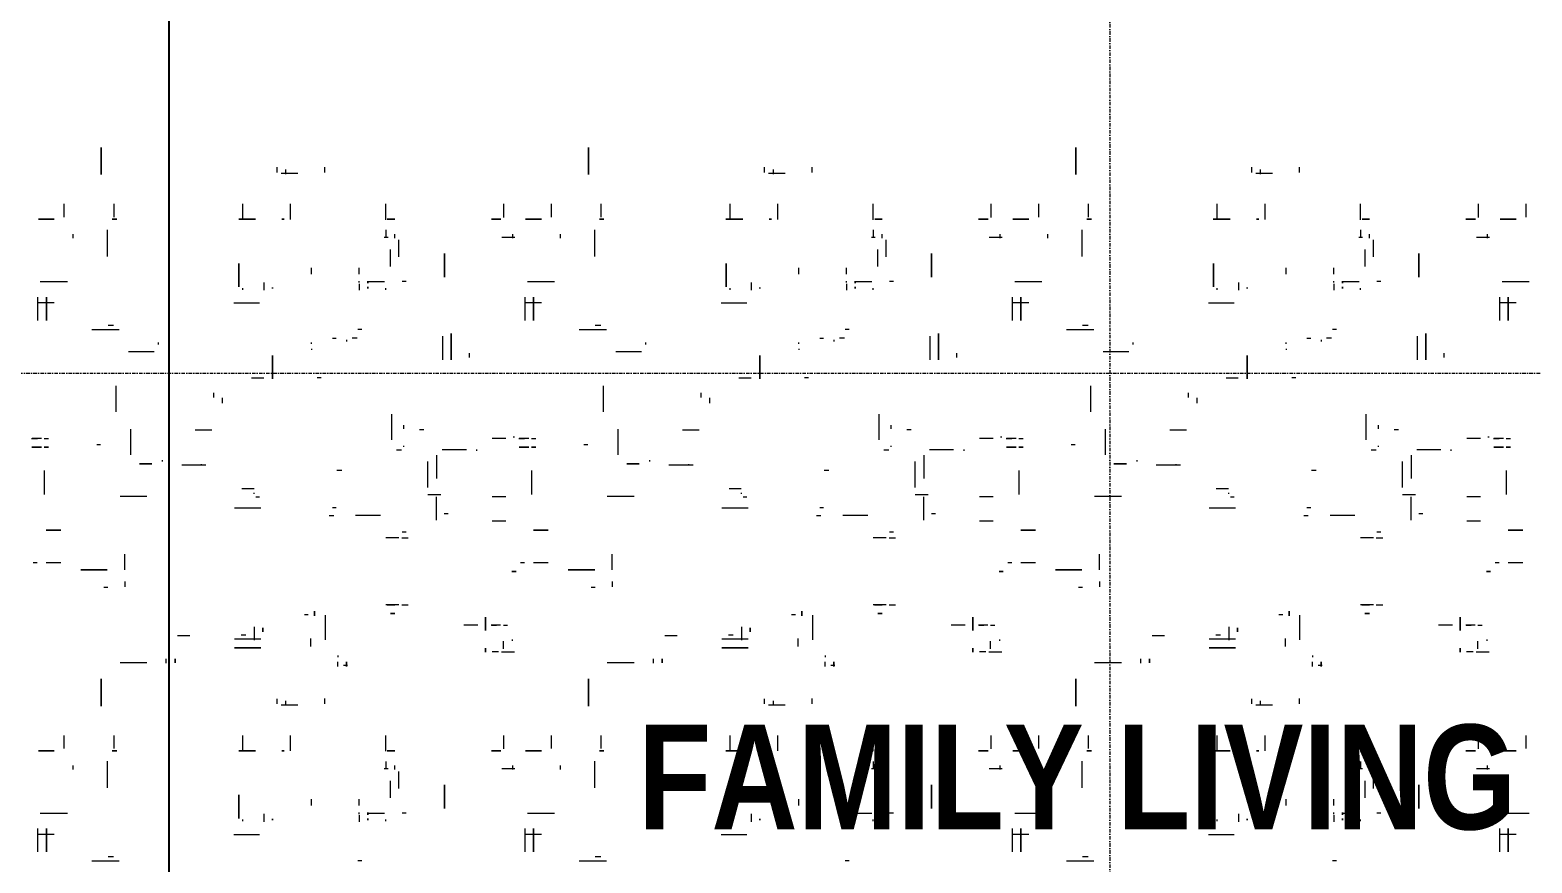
# Model space of a CAD drawing. Header units: millimetres. Extents: x -21051 to 202668, y -15646 to 13691.
# Drawn here: x 54590 to 56314, y -279 to 677 of the extents above; entities that cross this region are included whole.
import ezdxf

# ---------------------------------------------------------------- set-up
doc = ezdxf.new("R2010")
doc.units = ezdxf.units.MM
doc.linetypes.add('TD_Level Line', pattern=[8, 4, -2, 0, -2])
for name, color, linetype, lineweight in [('A-ANNO-DIMS', 211, 'Continuous', 9), ('A-AREA-IDEN', 2, 'Continuous', 9), ('G-ANNO-SYMB', 111, 'Continuous', 9), ('G-IMPT', 8, 'Continuous', 5), ('I-FURN', 30, 'Continuous', 5)]:
    doc.layers.add(name, color=color, linetype=linetype, lineweight=lineweight)
doc.layers.get('0').off()
doc.layers.get('I-FURN').off()
doc.styles.add('Arial Narrow_B_1', font='ARIALNB.TTF', dxfattribs={"height": 120})
doc.styles.add('Arial_3', font='arial.ttf', dxfattribs={"height": 100})
doc.dimstyles.new('Arial_1_0', dxfattribs={"dimscale": 304.8, "dimtxt": 102.02594, "dimasz": 0.328084, "dimexe": 0.328084, "dimexo": 0.0625, "dimgap": 0.082021, "dimtad": 1, "dimdec": 0, "dimzin": 0, "dimdsep": 46, "dimtxsty": 'Arial_3', "dimblk1": 'OBLIQUE', "dimblk2": 'OBLIQUE', "dimsah": 1, "dimcen": 0.09, "dimdle": 0.328084, "dimazin": 0, "dimtfac": 1, "dimtdec": 4, "dimtix": 1, "dimtmove": 0, "dimatfit": 3, "dimfxl": 0.492126, "dimfxlon": 1, "dimtvp": 1, "dimtolj": 1, "dimtzin": 0, "dimarcsym": 2})

# ---------------------------------------------------------------- blocks, each defined once
blk = doc.blocks.new('FUR_8_Carpet - _-1171524-01_First floor')
at = {"layer": 'G-IMPT'}
for p, q in [((-668, -748.3), (-668, -721.4)), ((-480.8, -711.1), (-476.3, -711.1)), ((-171.1, -711.1), (-202.2, -711.1)), ((-189.5, -716.1), (-195.7, -716.1)), ((-108.7, -748.3), (-108.7, -721.4)), ((78.6, -711.1), (83, -711.1)), ((388.3, -711.1), (357.2, -711.1)), ((369.9, -716.1), (363.7, -716.1)), ((450.7, -748.3), (450.7, -721.4)), ((637.9, -711.1), (642.4, -711.1)), ((947.7, -711.1), (916.5, -711.1)), ((929.2, -716.1), (923, -716.1)), ((1010, -748.3), (1010, -721.4)), ((-687.1, -741.5), (-668.8, -741.5)), ((-508.3, -756.5), (-508.3, -758.6)), ((-477.8, -763.5), (-477.8, -756.1)), ((-477.8, -759.3), (-477.8, -757.8)), ((-368.4, -765.1), (-368.4, -756.1)), ((-334, -741.5), (-363.3, -741.5)), ((-344.1, -756.7), (-344.1, -758.6)), ((-127.8, -741.5), (-109.5, -741.5)), ((51.1, -756.5), (51.1, -758.6)), ((81.5, -763.5), (81.5, -756.1)), ((81.5, -759.3), (81.5, -757.8)), ((191, -765.1), (191, -756.1)), ((225.4, -741.5), (196, -741.5)), ((215.2, -756.7), (215.2, -758.6)), ((431.6, -741.5), (449.9, -741.5)), ((610.4, -756.5), (610.4, -758.6)), ((640.9, -763.5), (640.9, -756.1)), ((640.9, -759.3), (640.9, -757.8)), ((750.3, -765.1), (750.3, -756.1)), ((784.7, -741.5), (755.4, -741.5)), ((774.6, -756.7), (774.6, -758.6)), ((990.9, -741.5), (1009.2, -741.5)), ((-671.1, -766), (-702.1, -766)), ((-575.6, -771.3), (-575.6, -793.5)), ((-575.6, -793.5), (-575.6, -771.3)), ((-531.9, -766), (-527.1, -766)), ((-487.8, -766), (-506.9, -766)), ((-477.8, -764.9), (-477.8, -766.6)), ((-477.8, -774.6), (-477.8, -781.8)), ((-423.1, -774.6), (-423.1, -781.8)), ((-111.7, -766), (-142.8, -766)), ((-16.2, -771.3), (-16.2, -793.5)), ((-16.2, -793.5), (-16.2, -771.3)), ((27.5, -766), (32.2, -766)), ((71.5, -766), (52.4, -766)), ((81.5, -764.9), (81.5, -766.6)), ((81.5, -774.6), (81.5, -781.8)), ((136.2, -774.6), (136.2, -781.8)), ((447.7, -766), (416.6, -766)), ((543.1, -771.3), (543.1, -793.5)), ((543.1, -793.5), (543.1, -771.3)), ((586.8, -766), (591.6, -766)), ((630.9, -766), (611.8, -766)), ((640.9, -764.9), (640.9, -766.6)), ((640.9, -774.6), (640.9, -781.8)), ((695.6, -774.6), (695.6, -781.8)), ((1007, -766), (975.9, -766)), ((-513.4, -797.8), (-513.4, -783.4)), ((45.9, -797.8), (45.9, -783.4)), ((605.3, -797.8), (605.3, -783.4)), ((-523.4, -794.3), (-523.4, -799.3)), ((-523.4, -799.3), (-523.4, -813.7)), ((-513.4, -802.8), (-513.4, -797.8)), ((-188.8, -795), (-188.8, -825.5)), ((35.9, -794.3), (35.9, -799.3)), ((35.9, -799.3), (35.9, -813.7)), ((45.9, -802.8), (45.9, -797.8)), ((370.5, -795), (370.5, -825.5)), ((595.3, -794.3), (595.3, -799.3)), ((595.3, -799.3), (595.3, -813.7)), ((605.3, -802.8), (605.3, -797.8)), ((929.9, -795), (929.9, -825.5)), ((-641.5, -817), (-656.5, -817)), ((-653.8, -820.5), (-653.8, -815.9)), ((-518.3, -820.5), (-518.3, -815.9)), ((-506.5, -817), (-510.9, -817)), ((-508.3, -825.2), (-508.3, -817.8)), ((-149.1, -820.5), (-149.1, -815.9)), ((-82.2, -817), (-97.2, -817)), ((-94.4, -820.5), (-94.4, -815.9)), ((41.1, -820.5), (41.1, -815.9)), ((52.9, -817), (48.5, -817)), ((51.1, -825.2), (51.1, -817.8)), ((410.2, -820.5), (410.2, -815.9)), ((477.2, -817), (462.2, -817)), ((464.9, -820.5), (464.9, -815.9)), ((600.4, -820.5), (600.4, -815.9)), ((612.3, -817), (607.8, -817)), ((610.4, -825.2), (610.4, -817.8)), ((969.6, -820.5), (969.6, -815.9)), ((-698.5, -839.9), (-698.5, -855.1)), ((-643.8, -839.5), (-643.8, -855.1)), ((-508.3, -837.1), (-508.3, -855.1)), ((-398.9, -837.3), (-398.9, -855.1)), ((-344.1, -838.1), (-344.1, -855.1)), ((-196.4, -839.9), (-196.4, -855.1)), ((-139.1, -839.9), (-139.1, -855.1)), ((-84.4, -839.5), (-84.4, -855.1)), ((51.1, -837.1), (51.1, -855.1)), ((160.5, -837.3), (160.5, -855.1)), ((215.2, -838.1), (215.2, -855.1)), ((363, -839.9), (363, -855.1)), ((420.2, -839.9), (420.2, -855.1)), ((474.9, -839.5), (474.9, -855.1)), ((610.4, -837.1), (610.4, -855.1)), ((719.9, -837.3), (719.9, -855.1)), ((774.6, -838.1), (774.6, -855.1)), ((922.3, -839.9), (922.3, -855.1)), ((979.6, -839.9), (979.6, -855.1)), ((-438.1, -897.4), (-438.1, -891.1)), ((-393.4, -894.7), (-393.4, -889.2)), ((-383.4, -897.1), (-383.4, -891.1)), ((121.2, -897.4), (121.2, -891.1)), ((165.9, -894.7), (165.9, -889.2)), ((175.9, -897.1), (175.9, -891.1)), ((680.6, -897.4), (680.6, -891.1)), ((725.3, -894.7), (725.3, -889.2)), ((735.3, -897.1), (735.3, -891.1)), ((-464.3, -935.3), (-459.8, -935.3)), ((-453.3, -934.3), (-453.3, -939.5)), ((-453.3, -946.8), (-453.3, -944.8)), ((-256.4, -937.9), (-256.4, -942.9)), ((-203.3, -938.7), (-234.1, -938.7)), ((95.1, -935.3), (99.5, -935.3)), ((106.1, -934.3), (106.1, -939.5)), ((106.1, -946.8), (106.1, -944.8)), ((303, -937.9), (303, -942.9)), ((356.1, -938.7), (325.3, -938.7)), ((654.5, -935.3), (658.9, -935.3)), ((665.4, -934.3), (665.4, -939.5)), ((665.4, -946.8), (665.4, -944.8)), ((862.3, -937.9), (862.3, -942.9)), ((915.4, -938.7), (884.6, -938.7)), ((-641.1, -951), (-656.1, -951)), ((-653.3, -965.1), (-653.3, -963.5)), ((-643.3, -954.3), (-643.3, -963)), ((-637.7, -951), (-630.3, -951)), ((-439, -964.8), (-439, -993)), ((-422.3, -956.9), (-422.3, -966.4)), ((-357.2, -979.6), (-357.2, -964.2)), ((-81.7, -951), (-96.7, -951)), ((-93.9, -965.1), (-93.9, -963.5)), ((-83.9, -954.3), (-83.9, -963)), ((-78.4, -951), (-71, -951)), ((120.3, -964.8), (120.3, -993)), ((137.1, -956.9), (137.1, -966.4)), ((202.1, -979.6), (202.1, -964.2)), ((477.7, -951), (462.7, -951)), ((465.4, -965.1), (465.4, -963.5)), ((475.4, -954.3), (475.4, -963)), ((481, -951), (488.4, -951)), ((679.7, -964.8), (679.7, -993)), ((696.4, -956.9), (696.4, -966.4)), ((761.5, -979.6), (761.5, -964.2)), ((-643.3, -981.4), (-648.2, -981.4)), ((-640.1, -981.4), (-629.2, -981.4)), ((-629.6, -981.4), (-635.3, -981.4)), ((-613.9, -981.4), (-598, -981.4)), ((-364.8, -965.5), (-334.6, -965.5)), ((-342.5, -970.3), (-347.6, -970.3)), ((-283.3, -969.2), (-269.2, -969.2)), ((-83.9, -981.4), (-88.8, -981.4)), ((-80.7, -981.4), (-69.9, -981.4)), ((-70.3, -981.4), (-76, -981.4)), ((-54.6, -981.4), (-38.7, -981.4)), ((194.5, -965.5), (224.8, -965.5)), ((216.9, -970.3), (211.7, -970.3)), ((276, -969.2), (290.2, -969.2)), ((475.4, -981.4), (470.5, -981.4)), ((478.6, -981.4), (489.5, -981.4)), ((489.1, -981.4), (483.4, -981.4)), ((504.8, -981.4), (520.7, -981.4)), ((753.9, -965.5), (784.1, -965.5)), ((776.3, -970.3), (771.1, -970.3)), ((835.4, -969.2), (849.5, -969.2)), ((-518.3, -994.1), (-518.3, -995.6)), ((-419.3, -993.4), (-414.9, -993.4)), ((41.1, -994.1), (41.1, -995.6)), ((140, -993.4), (144.5, -993.4)), ((600.4, -994.1), (600.4, -995.6)), ((699.4, -993.4), (703.8, -993.4)), ((-526.6, -1004.9), (-534, -1004.9)), ((-523.3, -1004.9), (-508.3, -1004.9)), ((32.7, -1004.9), (25.3, -1004.9)), ((36, -1004.9), (51, -1004.9)), ((592.1, -1004.9), (584.7, -1004.9)), ((595.4, -1004.9), (610.4, -1004.9)), ((-208.7, -1031.8), (-208.7, -1025.6)), ((-189.2, -1024.8), (-184.8, -1024.8)), ((350.7, -1031.8), (350.7, -1025.6)), ((370.2, -1024.8), (374.6, -1024.8)), ((910, -1031.8), (910, -1025.6)), ((929.5, -1024.8), (933.9, -1024.8)), ((-208.7, -1045.1), (-208.7, -1062.9)), ((350.7, -1045.1), (350.7, -1062.9)), ((910, -1045.1), (910, -1062.9)), ((-694.6, -1053.2), (-678, -1053.2)), ((-667.5, -1053.2), (-663.1, -1053.2)), ((-135.3, -1053.2), (-118.6, -1053.2)), ((-108.2, -1053.2), (-103.7, -1053.2)), ((424.1, -1053.2), (440.8, -1053.2)), ((451.2, -1053.2), (455.6, -1053.2)), ((983.4, -1053.2), (1000.1, -1053.2)), ((1010.6, -1053.2), (1015, -1053.2)), ((-526.6, -1081.7), (-534, -1081.7)), ((-523.3, -1081.7), (-508.3, -1081.7)), ((32.7, -1081.7), (25.3, -1081.7)), ((36, -1081.7), (51, -1081.7)), ((592.1, -1081.7), (584.7, -1081.7)), ((595.4, -1081.7), (610.4, -1081.7)), ((-646.3, -1100.7), (-630.4, -1100.7)), ((-566.5, -1101.8), (-566.5, -1103.8)), ((-531.9, -1088.3), (-527.1, -1088.3)), ((-87, -1100.7), (-71.1, -1100.7)), ((-7.1, -1101.8), (-7.1, -1103.8)), ((27.5, -1088.3), (32.2, -1088.3)), ((472.4, -1100.7), (488.3, -1100.7)), ((552.2, -1101.8), (552.2, -1103.8)), ((586.8, -1088.3), (591.6, -1088.3)), ((-580.1, -1109.4), (-575.3, -1109.4)), ((-566.5, -1103.8), (-566.5, -1128.8)), ((-502.1, -1107.3), (-473.6, -1107.3)), ((-447, -1116.4), (-451.5, -1116.4)), ((-443.3, -1107.3), (-448.5, -1107.3)), ((-364.8, -1115.7), (-334.6, -1115.7)), ((-20.7, -1109.4), (-15.9, -1109.4)), ((-7.1, -1103.8), (-7.1, -1128.8)), ((57.2, -1107.3), (85.7, -1107.3)), ((112.3, -1116.4), (107.9, -1116.4)), ((116, -1107.3), (110.9, -1107.3)), ((194.5, -1115.7), (224.8, -1115.7)), ((538.6, -1109.4), (543.4, -1109.4)), ((552.2, -1103.8), (552.2, -1128.8)), ((616.6, -1107.3), (645.1, -1107.3)), ((671.7, -1116.4), (667.2, -1116.4)), ((675.4, -1107.3), (670.2, -1107.3)), ((753.9, -1115.7), (784.1, -1115.7)), ((-675.7, -1158.8), (-675.7, -1131.5)), ((-646.3, -1128.8), (-630.4, -1128.8)), ((-571.5, -1130.9), (-556.5, -1130.9)), ((-561.8, -1130.9), (-558.2, -1130.9)), ((-363.5, -1128.3), (-359.1, -1128.3)), ((-357.2, -1132.3), (-357.2, -1133.2)), ((-203.3, -1129.4), (-234.1, -1129.4)), ((-116.3, -1158.8), (-116.3, -1131.5)), ((-87, -1128.8), (-71.1, -1128.8)), ((-12.1, -1130.9), (2.9, -1130.9)), ((-2.5, -1130.9), (1.1, -1130.9)), ((195.8, -1128.3), (200.3, -1128.3)), ((202.1, -1132.3), (202.1, -1133.2)), ((356.1, -1129.4), (325.3, -1129.4)), ((443, -1158.8), (443, -1131.5)), ((472.4, -1128.8), (488.3, -1128.8)), ((547.2, -1130.9), (562.2, -1130.9)), ((556.9, -1130.9), (560.5, -1130.9)), ((755.2, -1128.3), (759.6, -1128.3)), ((761.5, -1132.3), (761.5, -1133.2)), ((915.4, -1129.4), (884.6, -1129.4)), ((1002.4, -1158.8), (1002.4, -1131.5)), ((-566.5, -1174.8), (-566.5, -1149.8)), ((-556.5, -1139.4), (-556.5, -1144.2)), ((-556.5, -1144.2), (-556.5, -1169.2)), ((-342.9, -1138.3), (-357.1, -1138.3)), ((-7.1, -1174.8), (-7.1, -1149.8)), ((2.9, -1139.4), (2.9, -1144.2)), ((2.9, -1144.2), (2.9, -1169.2)), ((216.4, -1138.3), (202.3, -1138.3)), ((552.2, -1174.8), (552.2, -1149.8)), ((562.2, -1139.4), (562.2, -1144.2)), ((562.2, -1144.2), (562.2, -1169.2)), ((775.8, -1138.3), (761.6, -1138.3)), ((-457.7, -1159), (-452.3, -1159)), ((-301.7, -1165.2), (-274.1, -1165.2)), ((-296.9, -1165.2), (-296.9, -1166.2)), ((-251.7, -1171), (-251.7, -1169.3)), ((101.7, -1159), (107.1, -1159)), ((257.6, -1165.2), (285.3, -1165.2)), ((262.5, -1165.2), (262.5, -1166.2)), ((307.6, -1171), (307.6, -1169.3)), ((661, -1159), (666.4, -1159)), ((817, -1165.2), (844.6, -1165.2)), ((821.8, -1165.2), (821.8, -1166.2)), ((867, -1171), (867, -1169.3)), ((-612.7, -1181.4), (-612.7, -1183.1)), ((-600.8, -1182.5), (-598.2, -1182.5)), ((-598.2, -1182.5), (-573.2, -1182.5)), ((-566.5, -1176.7), (-566.5, -1174.8)), ((-529, -1186.3), (-529, -1187.2)), ((-526.5, -1182.3), (-520.8, -1182.3)), ((-215.7, -1176.8), (-215.7, -1206.3)), ((-180.9, -1188.3), (-176.5, -1188.3)), ((-53.4, -1181.4), (-53.4, -1183.1)), ((-41.4, -1182.5), (-38.8, -1182.5)), ((-38.8, -1182.5), (-13.8, -1182.5)), ((-7.1, -1176.7), (-7.1, -1174.8)), ((30.4, -1186.3), (30.4, -1187.2)), ((32.9, -1182.3), (38.6, -1182.3)), ((343.7, -1176.8), (343.7, -1206.3)), ((378.4, -1188.3), (382.9, -1188.3)), ((506, -1181.4), (506, -1183.1)), ((517.9, -1182.5), (520.5, -1182.5)), ((520.5, -1182.5), (545.5, -1182.5)), ((552.2, -1176.7), (552.2, -1174.8)), ((589.7, -1186.3), (589.7, -1187.2)), ((592.2, -1182.3), (597.9, -1182.3)), ((903.1, -1176.8), (903.1, -1206.3)), ((937.8, -1188.3), (942.2, -1188.3)), ((-675.7, -1195.7), (-680.6, -1195.7)), ((-672.5, -1195.7), (-661.6, -1195.7)), ((-661, -1195.7), (-667.7, -1195.7)), ((-646.3, -1195.7), (-630.4, -1195.7)), ((-552, -1205.6), (-547.2, -1205.6)), ((-529, -1206.6), (-529, -1210.9)), ((-514.7, -1223.6), (-514.7, -1194.2)), ((-116.3, -1195.7), (-121.2, -1195.7)), ((-113.1, -1195.7), (-102.3, -1195.7)), ((-101.7, -1195.7), (-108.4, -1195.7)), ((-87, -1195.7), (-71.1, -1195.7)), ((7.4, -1205.6), (12.1, -1205.6)), ((30.4, -1206.6), (30.4, -1210.9)), ((44.6, -1223.6), (44.6, -1194.2)), ((443, -1195.7), (438.2, -1195.7)), ((446.2, -1195.7), (457.1, -1195.7)), ((457.7, -1195.7), (451, -1195.7)), ((472.4, -1195.7), (488.3, -1195.7)), ((566.7, -1205.6), (571.5, -1205.6)), ((589.7, -1206.6), (589.7, -1210.9)), ((604, -1223.6), (604, -1194.2)), ((1002.4, -1195.7), (997.5, -1195.7)), ((1005.6, -1195.7), (1016.4, -1195.7)), ((1017.1, -1195.7), (1010.3, -1195.7)), ((-320.6, -1242.4), (-320.6, -1236.2)), ((-198.9, -1226.1), (-198.9, -1256)), ((238.7, -1242.4), (238.7, -1236.2)), ((360.5, -1226.1), (360.5, -1256)), ((798.1, -1242.4), (798.1, -1236.2)), ((919.8, -1226.1), (919.8, -1256)), ((-310.6, -1247.9), (-310.6, -1242.9)), ((248.7, -1247.9), (248.7, -1242.9)), ((808.1, -1247.9), (808.1, -1242.9)), ((-434.1, -1265.1), (-429.7, -1265.1)), ((-354.1, -1265.1), (-368.2, -1265.1)), ((125.3, -1265.1), (129.7, -1265.1)), ((205.3, -1265.1), (191.1, -1265.1)), ((684.6, -1265.1), (689, -1265.1)), ((764.6, -1265.1), (750.5, -1265.1)), ((-604, -1292.4), (-604, -1288.6)), ((-604, -1293.7), (-604, -1292.4)), ((-583.5, -1285.9), (-583.5, -1310.9)), ((-583.5, -1310.9), (-583.5, -1285.9)), ((-573.5, -1310.9), (-573.5, -1285.9)), ((-44.6, -1292.4), (-44.6, -1288.6)), ((-44.6, -1293.7), (-44.6, -1292.4)), ((-24.2, -1285.9), (-24.2, -1310.9)), ((-24.2, -1310.9), (-24.2, -1285.9)), ((-14.2, -1310.9), (-14.2, -1285.9)), ((514.7, -1292.4), (514.7, -1288.6)), ((514.7, -1293.7), (514.7, -1292.4)), ((535.2, -1285.9), (535.2, -1310.9)), ((535.2, -1310.9), (535.2, -1285.9)), ((545.2, -1310.9), (545.2, -1285.9)), ((-463.6, -1306.8), (-463.6, -1308.9)), ((-423.1, -1298.7), (-423.1, -1297.3)), ((-423.1, -1304.2), (-423.1, -1305.9)), ((-247.5, -1303.5), (-247.5, -1305.9)), ((-213.1, -1295.6), (-242.4, -1295.6)), ((95.8, -1306.8), (95.8, -1308.9)), ((136.2, -1298.7), (136.2, -1297.3)), ((136.2, -1304.2), (136.2, -1305.9)), ((311.9, -1303.5), (311.9, -1305.9)), ((346.3, -1295.6), (316.9, -1295.6)), ((655.1, -1306.8), (655.1, -1308.9)), ((695.6, -1298.7), (695.6, -1297.3)), ((695.6, -1304.2), (695.6, -1305.9)), ((871.2, -1303.5), (871.2, -1305.9)), ((905.7, -1295.6), (876.3, -1295.6)), ((-573.5, -1312.9), (-573.5, -1310.9)), ((-480.8, -1320.7), (-476.3, -1320.7)), ((-475.3, -1310.7), (-469.6, -1310.7)), ((-447, -1310.7), (-451.5, -1310.7)), ((-171.1, -1320.7), (-202.2, -1320.7)), ((-189.5, -1325.8), (-195.7, -1325.8)), ((-14.2, -1312.9), (-14.2, -1310.9)), ((78.6, -1320.7), (83, -1320.7)), ((84, -1310.7), (89.7, -1310.7)), ((112.3, -1310.7), (107.9, -1310.7)), ((388.3, -1320.7), (357.2, -1320.7)), ((369.9, -1325.8), (363.7, -1325.8)), ((545.2, -1312.9), (545.2, -1310.9)), ((637.9, -1320.7), (642.4, -1320.7)), ((643.4, -1310.7), (649.1, -1310.7)), ((671.7, -1310.7), (667.2, -1310.7)), ((947.7, -1320.7), (916.5, -1320.7)), ((929.2, -1325.8), (923, -1325.8)), ((-668, -1358), (-668, -1331)), ((-108.7, -1358), (-108.7, -1331)), ((450.7, -1358), (450.7, -1331)), ((1010, -1358), (1010, -1331)), ((-687.1, -1351.2), (-668.8, -1351.2)), ((-334, -1351.2), (-363.3, -1351.2)), ((-127.8, -1351.2), (-109.5, -1351.2)), ((225.4, -1351.2), (196, -1351.2)), ((431.6, -1351.2), (449.9, -1351.2)), ((784.7, -1351.2), (755.4, -1351.2)), ((990.9, -1351.2), (1009.2, -1351.2)), ((-671.1, -1375.6), (-702.1, -1375.6)), ((-531.9, -1375.6), (-527.1, -1375.6)), ((-508.3, -1366.2), (-508.3, -1368.3)), ((-487.8, -1375.6), (-506.9, -1375.6)), ((-477.8, -1373.2), (-477.8, -1365.7)), ((-477.8, -1369), (-477.8, -1367.5)), ((-477.8, -1374.5), (-477.8, -1376.2)), ((-368.4, -1374.8), (-368.4, -1365.7)), ((-344.1, -1366.4), (-344.1, -1368.3)), ((-111.7, -1375.6), (-142.8, -1375.6)), ((27.5, -1375.6), (32.2, -1375.6)), ((51.1, -1366.2), (51.1, -1368.3)), ((71.5, -1375.6), (52.4, -1375.6)), ((81.5, -1373.2), (81.5, -1365.7)), ((81.5, -1369), (81.5, -1367.5)), ((81.5, -1374.5), (81.5, -1376.2)), ((191, -1374.8), (191, -1365.7)), ((215.2, -1366.4), (215.2, -1368.3)), ((447.7, -1375.6), (416.6, -1375.6)), ((586.8, -1375.6), (591.6, -1375.6)), ((610.4, -1366.2), (610.4, -1368.3)), ((630.9, -1375.6), (611.8, -1375.6)), ((640.9, -1373.2), (640.9, -1365.7)), ((640.9, -1369), (640.9, -1367.5)), ((640.9, -1374.5), (640.9, -1376.2)), ((750.3, -1374.8), (750.3, -1365.7)), ((774.6, -1366.4), (774.6, -1368.3)), ((1007, -1375.6), (975.9, -1375.6)), ((-575.6, -1380.9), (-575.6, -1403.2)), ((-575.6, -1403.2), (-575.6, -1380.9)), ((-513.4, -1407.4), (-513.4, -1393)), ((-477.8, -1384.2), (-477.8, -1391.4)), ((-423.1, -1384.2), (-423.1, -1391.4)), ((-16.2, -1380.9), (-16.2, -1403.2)), ((-16.2, -1403.2), (-16.2, -1380.9)), ((45.9, -1407.4), (45.9, -1393)), ((81.5, -1384.2), (81.5, -1391.4)), ((136.2, -1384.2), (136.2, -1391.4)), ((543.1, -1380.9), (543.1, -1403.2)), ((543.1, -1403.2), (543.1, -1380.9)), ((605.3, -1407.4), (605.3, -1393)), ((640.9, -1384.2), (640.9, -1391.4)), ((695.6, -1384.2), (695.6, -1391.4)), ((-523.4, -1403.9), (-523.4, -1408.9)), ((-523.4, -1408.9), (-523.4, -1423.4)), ((-513.4, -1412.4), (-513.4, -1407.4)), ((-188.8, -1404.6), (-188.8, -1435.2)), ((35.9, -1403.9), (35.9, -1408.9)), ((35.9, -1408.9), (35.9, -1423.4)), ((45.9, -1412.4), (45.9, -1407.4)), ((370.5, -1404.6), (370.5, -1435.2)), ((595.3, -1403.9), (595.3, -1408.9)), ((595.3, -1408.9), (595.3, -1423.4)), ((605.3, -1412.4), (605.3, -1407.4)), ((929.9, -1404.6), (929.9, -1435.2)), ((-641.5, -1426.7), (-656.5, -1426.7)), ((-653.8, -1430.2), (-653.8, -1425.6)), ((-518.3, -1430.2), (-518.3, -1425.6)), ((-506.5, -1426.7), (-510.9, -1426.7)), ((-508.3, -1434.9), (-508.3, -1427.5)), ((-149.1, -1430.2), (-149.1, -1425.6)), ((-82.2, -1426.7), (-97.2, -1426.7)), ((-94.4, -1430.2), (-94.4, -1425.6)), ((41.1, -1430.2), (41.1, -1425.6)), ((52.9, -1426.7), (48.5, -1426.7)), ((51.1, -1434.9), (51.1, -1427.5)), ((410.2, -1430.2), (410.2, -1425.6)), ((477.2, -1426.7), (462.2, -1426.7)), ((464.9, -1430.2), (464.9, -1425.6)), ((600.4, -1430.2), (600.4, -1425.6)), ((612.3, -1426.7), (607.8, -1426.7)), ((610.4, -1434.9), (610.4, -1427.5)), ((969.6, -1430.2), (969.6, -1425.6)), ((-508.3, -1446.7), (-508.3, -1464.8)), ((-398.9, -1447), (-398.9, -1464.8)), ((-344.1, -1447.8), (-344.1, -1464.8)), ((51.1, -1446.7), (51.1, -1464.8)), ((160.5, -1447), (160.5, -1464.8)), ((215.2, -1447.8), (215.2, -1464.8)), ((610.4, -1446.7), (610.4, -1464.8)), ((719.9, -1447), (719.9, -1464.8)), ((774.6, -1447.8), (774.6, -1464.8)), ((-698.5, -1449.6), (-698.5, -1464.8)), ((-643.8, -1449.2), (-643.8, -1464.8)), ((-196.4, -1449.6), (-196.4, -1464.8)), ((-139.1, -1449.6), (-139.1, -1464.8)), ((-84.4, -1449.2), (-84.4, -1464.8)), ((363, -1449.6), (363, -1464.8)), ((420.2, -1449.6), (420.2, -1464.8)), ((474.9, -1449.2), (474.9, -1464.8)), ((922.3, -1449.6), (922.3, -1464.8)), ((979.6, -1449.6), (979.6, -1464.8)), ((-393.4, -1504.4), (-393.4, -1498.9)), ((165.9, -1504.4), (165.9, -1498.9)), ((725.3, -1504.4), (725.3, -1498.9)), ((-438.1, -1507), (-438.1, -1500.8)), ((-383.4, -1506.8), (-383.4, -1500.8)), ((121.2, -1507), (121.2, -1500.8)), ((175.9, -1506.8), (175.9, -1500.8)), ((680.6, -1507), (680.6, -1500.8)), ((735.3, -1506.8), (735.3, -1500.8))]:
    blk.add_line(p, q, dxfattribs=at)
at = {"layer": 'G-IMPT', "flags": 128}
for points in [[(-678, -721.4), (-678, -748.3)], [(-118.7, -721.4), (-118.7, -748.3)], [(440.7, -721.4), (440.7, -748.3)], [(1000, -721.4), (1000, -748.3)], [(-487.8, -757.9), (-487.8, -759.8)], [(-378.4, -757.9), (-378.4, -759.3)], [(71.5, -757.9), (71.5, -759.8)], [(181, -757.9), (181, -759.3)], [(630.9, -757.9), (630.9, -759.8)], [(740.3, -757.9), (740.3, -759.3)], [(-487.8, -766.6), (-487.8, -764)], [(-339.8, -759.9), (-339.8, -786.9)], [(71.5, -766.6), (71.5, -764)], [(219.5, -759.9), (219.5, -786.9)], [(630.9, -766.6), (630.9, -764)], [(778.9, -759.9), (778.9, -786.9)], [(-575.6, -793.5), (-575.6, -798.2)], [(-16.2, -793.5), (-16.2, -798.2)], [(543.1, -793.5), (543.1, -798.2)], [(-668.8, -837.5), (-687.1, -837.5)], [(-629.5, -837.5), (-640.6, -837.5)], [(-510.2, -837.5), (-513.6, -837.5), (-518.8, -837.5), (-513.6, -837.5)], [(-389, -837.5), (-391.7, -837.5)], [(-358.8, -837.5), (-353.6, -837.5), (-339.5, -837.5), (-353.6, -837.5)], [(-199.5, -837.5), (-194.5, -837.5)], [(-109.5, -837.5), (-127.8, -837.5)], [(-70.1, -837.5), (-81.2, -837.5)], [(49.2, -837.5), (45.7, -837.5), (40.5, -837.5), (45.7, -837.5)], [(170.3, -837.5), (167.6, -837.5)], [(200.5, -837.5), (205.7, -837.5), (219.9, -837.5), (205.7, -837.5)], [(359.9, -837.5), (364.9, -837.5)], [(449.9, -837.5), (431.6, -837.5)], [(489.2, -837.5), (478.2, -837.5)], [(608.6, -837.5), (605.1, -837.5), (599.9, -837.5), (605.1, -837.5)], [(729.7, -837.5), (727, -837.5)], [(759.9, -837.5), (765.1, -837.5), (779.2, -837.5), (765.1, -837.5)], [(919.2, -837.5), (924.3, -837.5)], [(1009.2, -837.5), (990.9, -837.5)], [(-181.8, -919.8), (-181.8, -888.7)], [(377.6, -919.8), (377.6, -888.7)], [(936.9, -919.8), (936.9, -888.7)], [(-463.3, -939.5), (-463.3, -934.3)], [(-266.4, -942.9), (-266.4, -938.3)], [(96.1, -939.5), (96.1, -934.3)], [(293, -942.9), (293, -938.3)], [(655.4, -939.5), (655.4, -934.3)], [(852.3, -942.9), (852.3, -938.3)], [(-622.8, -955.2), (-622.8, -950.6)], [(-364.9, -955.5), (-334.8, -955.5)], [(-63.5, -955.2), (-63.5, -950.6)], [(194.4, -955.5), (224.6, -955.5)], [(495.9, -955.2), (495.9, -950.6)], [(753.8, -955.5), (783.9, -955.5)], [(-622.8, -975.3), (-622.8, -990.6)], [(-367.2, -978.6), (-367.2, -974)], [(-63.5, -975.3), (-63.5, -990.6)], [(192.1, -978.6), (192.1, -974)], [(495.9, -975.3), (495.9, -990.6)], [(751.5, -978.6), (751.5, -974)], [(-518.8, -994.9), (-513.6, -994.9)], [(-426.4, -997.6), (-426.4, -992.2)], [(40.5, -994.9), (45.7, -994.9)], [(133, -997.6), (133, -992.2)], [(599.9, -994.9), (605.1, -994.9)], [(692.3, -997.6), (692.3, -992.2)], [(-657.8, -1043.2), (-653, -1043.2)], [(-188.7, -1045.2), (-158.4, -1045.2)], [(-98.4, -1043.2), (-93.6, -1043.2)], [(370.6, -1045.2), (401, -1045.2)], [(460.9, -1043.2), (465.7, -1043.2)], [(930, -1045.2), (960.3, -1045.2)], [(-678, -1090.7), (-694.6, -1090.7)], [(-118.6, -1090.7), (-135.3, -1090.7)], [(440.8, -1090.7), (424.1, -1090.7)], [(1000.1, -1090.7), (983.4, -1090.7)], [(-225.5, -1166.8), (-239.7, -1166.8)], [(333.8, -1166.8), (319.7, -1166.8)], [(893.2, -1166.8), (879, -1166.8)], [(-680.6, -1185.7), (-675.7, -1185.7)], [(-661.4, -1185.7), (-672.5, -1185.7)], [(-121.2, -1185.7), (-116.3, -1185.7)], [(-102.1, -1185.7), (-113.1, -1185.7)], [(438.2, -1185.7), (443, -1185.7)], [(457.3, -1185.7), (446.2, -1185.7)], [(997.5, -1185.7), (1002.4, -1185.7)], [(1016.7, -1185.7), (1005.6, -1185.7)], [(-655.2, -1196.9), (-655.2, -1198)], [(-95.9, -1196.9), (-95.9, -1198)], [(463.5, -1196.9), (463.5, -1198)], [(-378.4, -1291), (-378.4, -1264.1)], [(181, -1291), (181, -1264.1)], [(740.3, -1291), (740.3, -1264.1)], [(-583.5, -1310.9), (-583.5, -1316.1)], [(-24.2, -1310.9), (-24.2, -1316.1)], [(535.2, -1310.9), (535.2, -1316.1)], [(-678, -1331), (-678, -1358)], [(-118.7, -1331), (-118.7, -1358)], [(440.7, -1331), (440.7, -1358)], [(1000, -1331), (1000, -1358)], [(-487.8, -1367.6), (-487.8, -1369.5)], [(-487.8, -1376.2), (-487.8, -1373.7)], [(-378.4, -1367.6), (-378.4, -1369)], [(-339.8, -1369.6), (-339.8, -1396.5)], [(71.5, -1367.6), (71.5, -1369.5)], [(71.5, -1376.2), (71.5, -1373.7)], [(181, -1367.6), (181, -1369)], [(219.5, -1369.6), (219.5, -1396.5)], [(630.9, -1367.6), (630.9, -1369.5)], [(630.9, -1376.2), (630.9, -1373.7)], [(740.3, -1367.6), (740.3, -1369)], [(778.9, -1369.6), (778.9, -1396.5)], [(-575.6, -1403.2), (-575.6, -1407.9)], [(-16.2, -1403.2), (-16.2, -1407.9)], [(543.1, -1403.2), (543.1, -1407.9)], [(-668.8, -1447.2), (-687.1, -1447.2)], [(-629.5, -1447.2), (-640.6, -1447.2)], [(-510.2, -1447.2), (-513.6, -1447.2), (-518.8, -1447.2), (-513.6, -1447.2)], [(-389, -1447.2), (-391.7, -1447.2)], [(-358.8, -1447.2), (-353.6, -1447.2), (-339.5, -1447.2), (-353.6, -1447.2)], [(-199.5, -1447.2), (-194.5, -1447.2)], [(-109.5, -1447.2), (-127.8, -1447.2)], [(-70.1, -1447.2), (-81.2, -1447.2)], [(49.2, -1447.2), (45.7, -1447.2), (40.5, -1447.2), (45.7, -1447.2)], [(170.3, -1447.2), (167.6, -1447.2)], [(200.5, -1447.2), (205.7, -1447.2), (219.9, -1447.2), (205.7, -1447.2)], [(359.9, -1447.2), (364.9, -1447.2)], [(449.9, -1447.2), (431.6, -1447.2)], [(489.2, -1447.2), (478.2, -1447.2)], [(608.6, -1447.2), (605.1, -1447.2), (599.9, -1447.2), (605.1, -1447.2)], [(729.7, -1447.2), (727, -1447.2)], [(759.9, -1447.2), (765.1, -1447.2), (779.2, -1447.2), (765.1, -1447.2)], [(919.2, -1447.2), (924.3, -1447.2)], [(1009.2, -1447.2), (990.9, -1447.2)], [(-181.8, -1529.5), (-181.8, -1498.4)], [(377.6, -1529.5), (377.6, -1498.4)], [(936.9, -1529.5), (936.9, -1498.4)]]:
    blk.add_lwpolyline(points, close=True, dxfattribs=at)
for points in [[(-388.2, -890.3), (-393.4, -890.3), (-407.5, -890.3)], [(171.1, -890.3), (166, -890.3), (151.8, -890.3)], [(730.5, -890.3), (725.3, -890.3), (711.2, -890.3)], [(-510.1, -1004.9), (-513.6, -1004.9), (-518.8, -1004.9)], [(49.3, -1004.9), (45.7, -1004.9), (40.5, -1004.9)], [(608.6, -1004.9), (605.1, -1004.9), (599.9, -1004.9)], [(-289.5, -1205.6), (-294.7, -1205.6), (-308.8, -1205.6)], [(269.8, -1205.6), (264.7, -1205.6), (250.5, -1205.6)], [(829.2, -1205.6), (824, -1205.6), (809.9, -1205.6)], [(-388.2, -1500), (-393.4, -1500), (-407.5, -1500)], [(171.1, -1500), (166, -1500), (151.8, -1500)], [(730.5, -1500), (725.3, -1500), (711.2, -1500)]]:
    blk.add_lwpolyline(points, dxfattribs=at)
blk = doc.blocks.new('_Oblique')
at = {"color": 0, "linetype": 'ByBlock', "lineweight": -2}
blk.add_line((-0.5, -0.5), (0.5, 0.5), dxfattribs=at)
blk = doc.blocks.new('*D1118')
at = {"layer": 'A-ANNO-DIMS', "color": 0, "lineweight": -2, "transparency": 16777216}
for p, q in [((54749.5, -3492.7), (54749.5, 1477.3)), ((54618.5, 1377.3), (54849.5, 1377.3)), ((54618.5, -3392.7), (54849.5, -3392.7))]:
    blk.add_line(p, q, dxfattribs=at)
at = {"layer": 'Defpoints', "color": 0, "transparency": 16777216}
for p in [(54599.5, 1377.3), (54749.5, 1377.3), (54599.5, -3392.7)]:
    blk.add_point(p, dxfattribs=at)
at = {"layer": 'A-ANNO-DIMS', "color": 0, "lineweight": -2, "transparency": 16777216, "xscale": 100, "yscale": 100, "zscale": 100}
for p, rotation in [((54749.5, 1377.3), 90), ((54749.5, -3392.7), 270)]:
    blk.add_blockref('_Oblique', p, dxfattribs=dict(at, rotation=rotation))
at = {"layer": 'A-ANNO-DIMS', "color": 0, "transparency": 16777216, "insert": (54673.4, -1007.7), "char_height": 100, "width": 369.177, "attachment_point": 5, "rotation": 90, "style": 'Arial_3'}
blk.add_mtext('\\A1;4770', dxfattribs=at)

msp = doc.modelspace()

# ---------------------------------------------------------------- linework, layer by layer
at = {"layer": 'G-ANNO-SYMB', "linetype": 'TD_Level Line', "lineweight": 18}
for p, q in [((55829.1, 11796.5), (55829.1, -14198.9)), ((44938.2, 283), (74727.3, 283))]:
    msp.add_line(p, q, dxfattribs=at)

# ---------------------------------------------------------------- block references
at = {"layer": 'I-FURN', "color": 10, "rotation": 180}
msp.add_blockref('FUR_8_Carpet - _-1171524-01_First floor', (55608.4, -987.7), dxfattribs=at)

# ---------------------------------------------------------------- texts
at = {"layer": 'A-AREA-IDEN', "insert": (55287.7, -120.4), "char_height": 120, "width": 1306.751, "attachment_point": 1, "style": 'Arial Narrow_B_1'}
msp.add_mtext('FAMILY LIVING', dxfattribs=at)

# ---------------------------------------------------------------- dimensions: what is measured, and where the dimension line sits
at = {"layer": 'A-ANNO-DIMS'}
dim = msp.add_linear_dim(base=(54749.5, 1377.3), p1=(54599.5, -3392.7), p2=(54599.5, 1377.3), angle=90, dimstyle='Arial_1_0', override={"dimpost": '<>', "dimfxl": 4770}, dxfattribs=at)
dim.commit()
dim.dimension.update_dxf_attribs({"geometry": '*D1118', "text_midpoint": (54673.4, -1007.7)})

doc.saveas('drawing.dxf')
